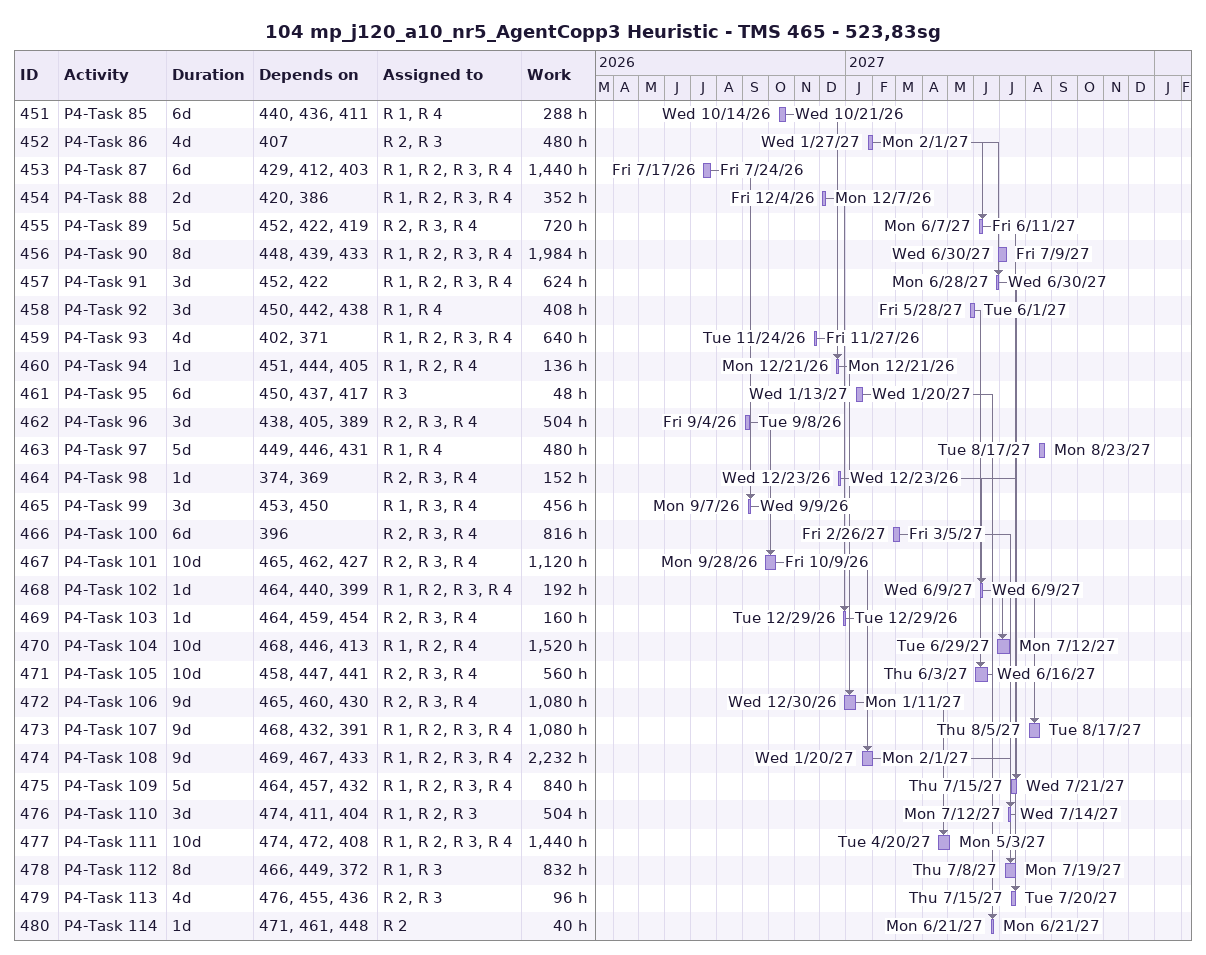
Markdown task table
104 mp_j120_a10_nr5_AgentCopp3 Heuristic - TMS 465 - 523,83sg

| ID | Task | Duration | Start | Finish | Predecessors | Resources | Work (h) |
|---|---|---|---|---|---|---|---|
| 451 | P4-Task 85 | 6d | 2026-10-14 | 2026-10-21 | 440, 436, 411 | R 1, R 4 | 288 |
| 452 | P4-Task 86 | 4d | 2027-01-27 | 2027-02-01 | 407 | R 2, R 3 | 480 |
| 453 | P4-Task 87 | 6d | 2026-07-17 | 2026-07-24 | 429, 412, 403 | R 1, R 2, R 3, R 4 | 1440 |
| 454 | P4-Task 88 | 2d | 2026-12-04 | 2026-12-07 | 420, 386 | R 1, R 2, R 3, R 4 | 352 |
| 455 | P4-Task 89 | 5d | 2027-06-07 | 2027-06-11 | 452, 422, 419 | R 2, R 3, R 4 | 720 |
| 456 | P4-Task 90 | 8d | 2027-06-30 | 2027-07-09 | 448, 439, 433 | R 1, R 2, R 3, R 4 | 1984 |
| 457 | P4-Task 91 | 3d | 2027-06-28 | 2027-06-30 | 452, 422 | R 1, R 2, R 3, R 4 | 624 |
| 458 | P4-Task 92 | 3d | 2027-05-28 | 2027-06-01 | 450, 442, 438 | R 1, R 4 | 408 |
| 459 | P4-Task 93 | 4d | 2026-11-24 | 2026-11-27 | 402, 371 | R 1, R 2, R 3, R 4 | 640 |
| 460 | P4-Task 94 | 1d | 2026-12-21 | 2026-12-21 | 451, 444, 405 | R 1, R 2, R 4 | 136 |
| 461 | P4-Task 95 | 6d | 2027-01-13 | 2027-01-20 | 450, 437, 417 | R 3 | 48 |
| 462 | P4-Task 96 | 3d | 2026-09-04 | 2026-09-08 | 438, 405, 389 | R 2, R 3, R 4 | 504 |
| 463 | P4-Task 97 | 5d | 2027-08-17 | 2027-08-23 | 449, 446, 431 | R 1, R 4 | 480 |
| 464 | P4-Task 98 | 1d | 2026-12-23 | 2026-12-23 | 374, 369 | R 2, R 3, R 4 | 152 |
| 465 | P4-Task 99 | 3d | 2026-09-07 | 2026-09-09 | 453, 450 | R 1, R 3, R 4 | 456 |
| 466 | P4-Task 100 | 6d | 2027-02-26 | 2027-03-05 | 396 | R 2, R 3, R 4 | 816 |
| 467 | P4-Task 101 | 10d | 2026-09-28 | 2026-10-09 | 465, 462, 427 | R 2, R 3, R 4 | 1120 |
| 468 | P4-Task 102 | 1d | 2027-06-09 | 2027-06-09 | 464, 440, 399 | R 1, R 2, R 3, R 4 | 192 |
| 469 | P4-Task 103 | 1d | 2026-12-29 | 2026-12-29 | 464, 459, 454 | R 2, R 3, R 4 | 160 |
| 470 | P4-Task 104 | 10d | 2027-06-29 | 2027-07-12 | 468, 446, 413 | R 1, R 2, R 4 | 1520 |
| 471 | P4-Task 105 | 10d | 2027-06-03 | 2027-06-16 | 458, 447, 441 | R 2, R 3, R 4 | 560 |
| 472 | P4-Task 106 | 9d | 2026-12-30 | 2027-01-11 | 465, 460, 430 | R 2, R 3, R 4 | 1080 |
| 473 | P4-Task 107 | 9d | 2027-08-05 | 2027-08-17 | 468, 432, 391 | R 1, R 2, R 3, R 4 | 1080 |
| 474 | P4-Task 108 | 9d | 2027-01-20 | 2027-02-01 | 469, 467, 433 | R 1, R 2, R 3, R 4 | 2232 |
| 475 | P4-Task 109 | 5d | 2027-07-15 | 2027-07-21 | 464, 457, 432 | R 1, R 2, R 3, R 4 | 840 |
| 476 | P4-Task 110 | 3d | 2027-07-12 | 2027-07-14 | 474, 411, 404 | R 1, R 2, R 3 | 504 |
| 477 | P4-Task 111 | 10d | 2027-04-20 | 2027-05-03 | 474, 472, 408 | R 1, R 2, R 3, R 4 | 1440 |
| 478 | P4-Task 112 | 8d | 2027-07-08 | 2027-07-19 | 466, 449, 372 | R 1, R 3 | 832 |
| 479 | P4-Task 113 | 4d | 2027-07-15 | 2027-07-20 | 476, 455, 436 | R 2, R 3 | 96 |
| 480 | P4-Task 114 | 1d | 2027-06-21 | 2027-06-21 | 471, 461, 448 | R 2 | 40 |
